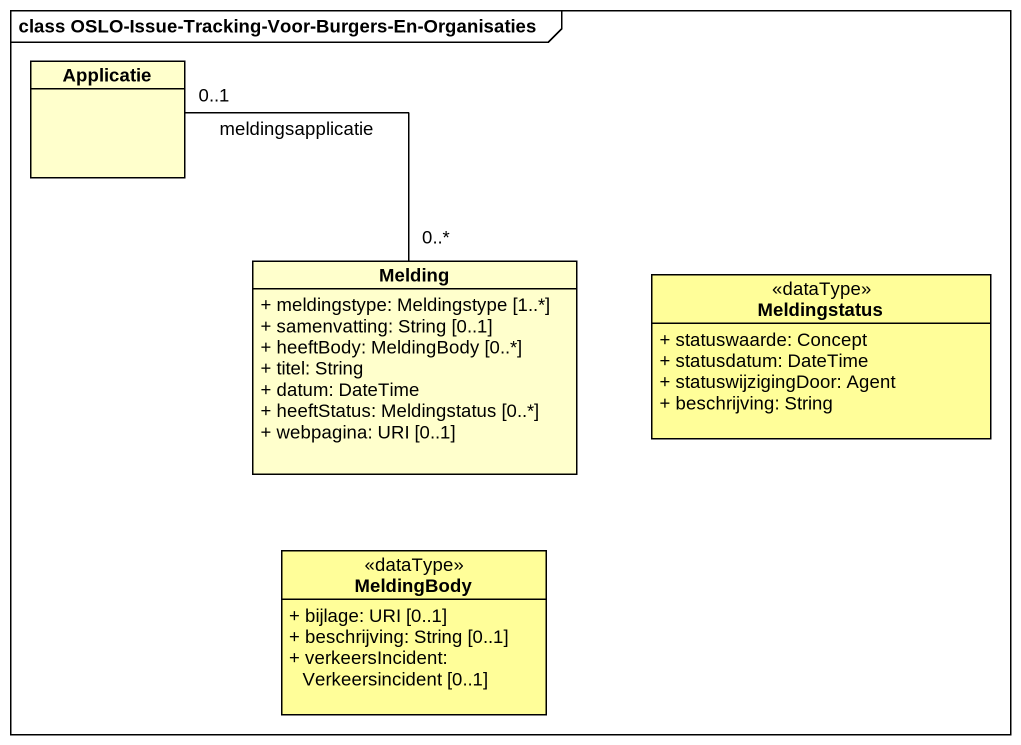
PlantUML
@startuml
mainframe class OSLO-Issue-Tracking-Voor-Burgers-En-Organisaties
hide circle
hide empty members
skinparam classAttributeIconSize 0
class Applicatie
class Melding {
  + meldingstype: Meldingstype [1..*]
  + samenvatting: String [0..1]
  + heeftBody: MeldingBody [0..*]
  + titel: String
  + datum: DateTime
  + heeftStatus: Meldingstatus [0..*]
  + webpagina: URI [0..1]
}
class Meldingstatus <<dataType>> #FFFE99 {
  + statuswaarde: Concept
  + statusdatum: DateTime
  + statuswijzigingDoor: Agent
  + beschrijving: String
}
class MeldingBody <<dataType>> #FFFE99 {
  + bijlage: URI [0..1]
  + beschrijving: String [0..1]
  + verkeersIncident: Verkeersincident [0..1]
}
Melding "0..*" -up- "0..1" Applicatie : meldingsapplicatie
@enduml
